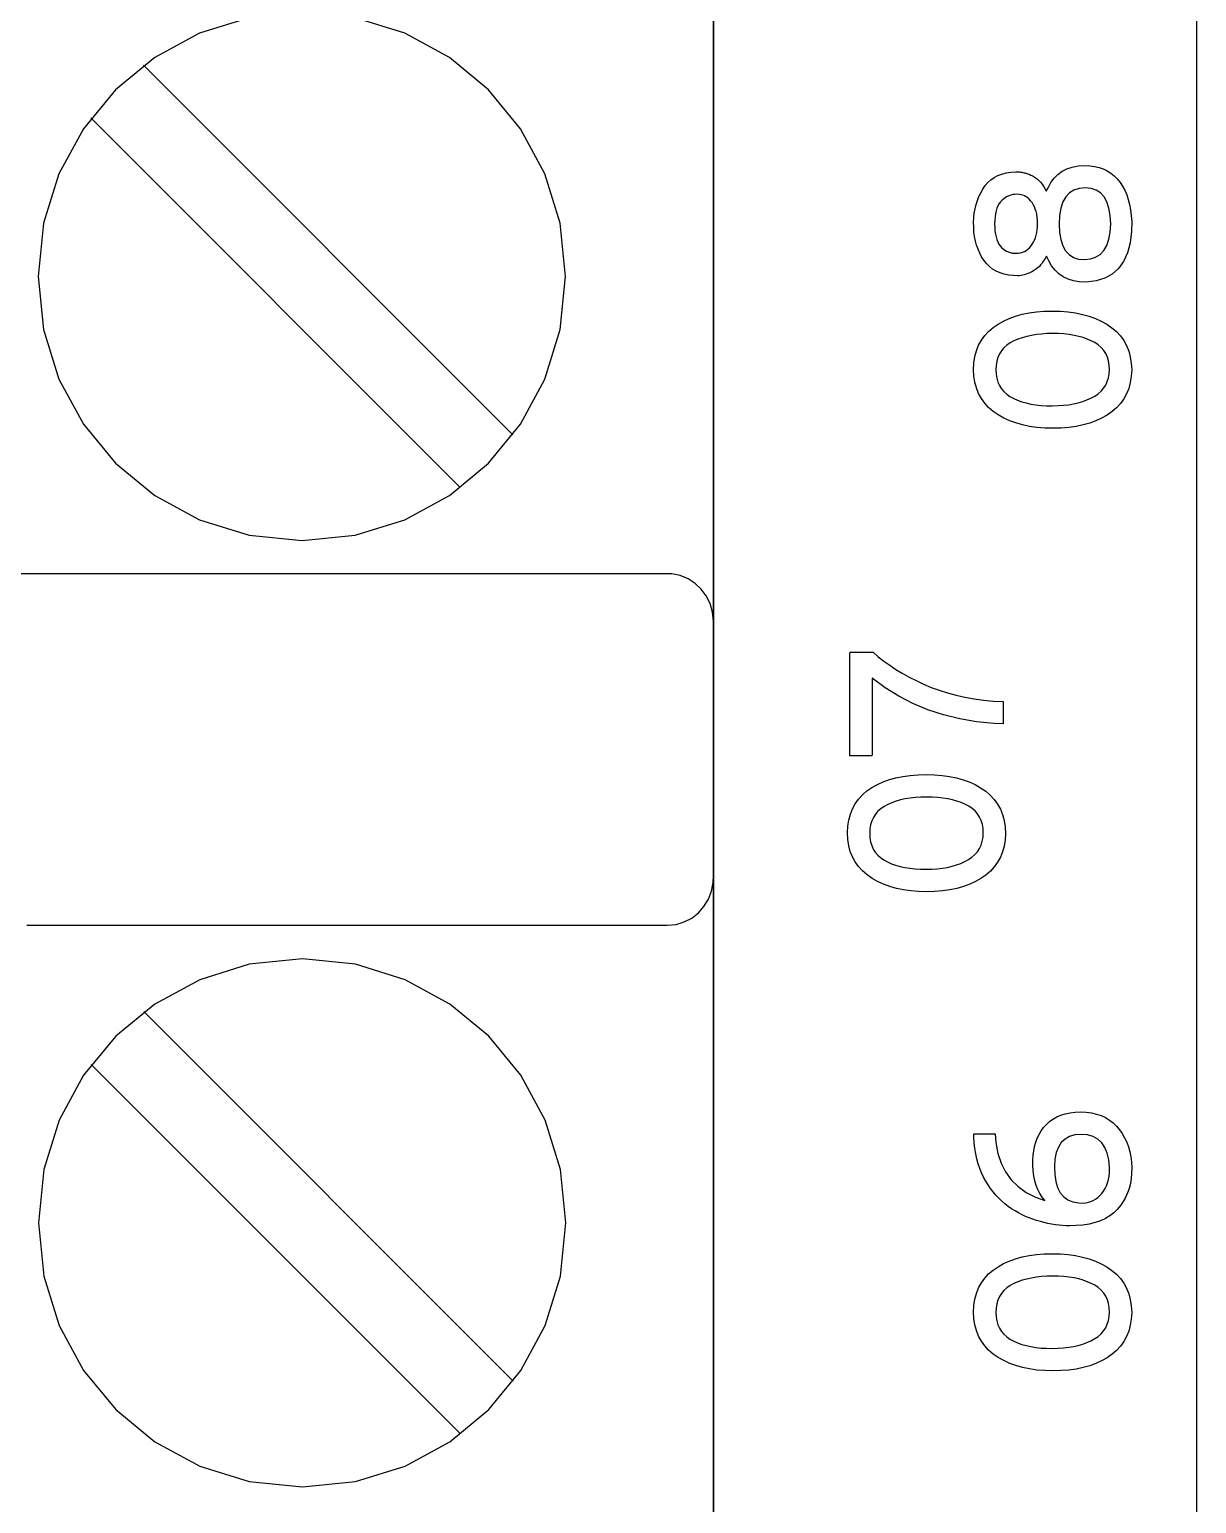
# Model space of a CAD drawing. Extents: x 1 to 47.7, y 0.2 to 35.
# Drawn here: x 37.238 to 37.978, y 4.457 to 5.392 of the extents above; entities that cross this region are included whole.
import ezdxf

# ---------------------------------------------------------------- set-up
doc = ezdxf.new("R2010")
doc.units = 0
doc.header["$MEASUREMENT"] = 0
for name, color, linetype in [('7_1__EMPTY_IO_BOARD_POSITI', 7, 'CONTINUOUS'), ('7_2___8__INDEPENDENT_INPUT', 7, 'CONTINUOUS'), ('7_3___8__OPTOISO_INDEPENDE', 7, 'CONTINUOUS'), ('7_4___24__OPTOISO_INDEPEND', 7, 'CONTINUOUS'), ('7_5___8__INDEPENDENT_INPUT', 7, 'CONTINUOUS'), ('7_6____8__INDEPENDENT_INPU', 7, 'CONTINUOUS'), ('7_7____8__OPTOISO_INDEPEND', 7, 'CONTINUOUS'), ('7_8____8__OPTOISO_INDEPEND', 7, 'CONTINUOUS'), ('8_0_____DWG', 7, 'CONTINUOUS')]:
    doc.layers.add(name, color=color, linetype=linetype)

msp = doc.modelspace()

# ---------------------------------------------------------------- linework, layer by layer
at = {"layer": '7_1__EMPTY_IO_BOARD_POSITI'}
msp.add_lwpolyline([(37.67201, 5.48173), (37.67201, 5.07482), (37.67201, 4.87496), (37.67201, 4.67911), (37.67201, 4.48851), (37.67201, 4.30439), (37.67201, 4.21513), (37.67201, 4.12795), (37.67201, 4.04301), (37.67201, 3.96044), (37.67201, 3.88041), (37.67201, 3.80307)], dxfattribs=at)
at = {"layer": '7_2___8__INDEPENDENT_INPUT'}
for points in [[(37.67212, 3.80982), (37.67212, 3.92095), (37.67212, 4.03743), (37.67212, 4.15881), (37.67212, 4.28465), (37.67212, 4.41449), (37.67212, 4.54789), (37.67212, 4.68442), (37.67212, 4.82361), (37.67212, 4.96504), (37.67212, 5.25278), (37.67212, 5.54409)], [(37.37744, 5.39922), (37.34602, 5.38947), (37.31758, 5.37404), (37.29279, 5.35361), (37.27233, 5.32886), (37.25687, 5.30045), (37.2471, 5.26905), (37.24369, 5.23536), (37.2471, 5.2016), (37.25687, 5.17017), (37.27233, 5.14173), (37.29279, 5.11695), (37.31758, 5.09651), (37.34602, 5.08108), (37.37744, 5.07133), (37.41114, 5.06793), (37.44483, 5.07133), (37.47619, 5.08108), (37.50457, 5.09651), (37.5293, 5.11695), (37.5497, 5.14173), (37.56509, 5.17017), (37.57483, 5.2016), (37.57822, 5.23536), (37.57483, 5.26905), (37.56509, 5.30045), (37.5497, 5.32886), (37.5293, 5.35361), (37.50457, 5.37404), (37.47619, 5.38947), (37.44483, 5.39922)], [(37.5448, 5.13493), (37.31053, 5.3692)], [(37.51138, 5.10151), (37.27711, 5.33578)], [(37.23653, 4.82396), (37.26625, 4.82396), (37.31803, 4.82396), (37.38383, 4.82396), (37.45565, 4.82396), (37.52546, 4.82396), (37.58525, 4.82396), (37.627, 4.82396), (37.6427, 4.82396), (37.64826, 4.8245), (37.65347, 4.82606), (37.65822, 4.82853), (37.66243, 4.83182), (37.66599, 4.83582), (37.6688, 4.84043), (37.67077, 4.84555), (37.67181, 4.85108), (37.67194, 4.85559), (37.67194, 4.86739), (37.67194, 4.88794), (37.67194, 4.91406), (37.67194, 4.94257), (37.67194, 4.97028), (37.67194, 4.99402), (37.67194, 5.01059), (37.67194, 5.01682), (37.67142, 5.02252), (37.6699, 5.02786), (37.66749, 5.03273), (37.6643, 5.03705), (37.6604, 5.0407), (37.65591, 5.04359), (37.65092, 5.04561), (37.64552, 5.04667), (37.63861, 5.04681), (37.60888, 5.04681), (37.55711, 5.04681), (37.4913, 5.04681), (37.41949, 5.04681), (37.34968, 5.04681), (37.28989, 5.04681), (37.24813, 5.04681), (37.23243, 5.04681)], [(37.54497, 4.53492), (37.31071, 4.76919)], [(37.51155, 4.5015), (37.27729, 4.73576)]]:
    msp.add_lwpolyline(points, dxfattribs=at)
msp.add_lwpolyline([(37.41132, 4.46792), (37.445, 4.47132), (37.47637, 4.48107), (37.50475, 4.4965), (37.52947, 4.51694), (37.54987, 4.54172), (37.56527, 4.57016), (37.575, 4.60159), (37.57839, 4.63534), (37.575, 4.66904), (37.56527, 4.70043), (37.54987, 4.72884), (37.52947, 4.7536), (37.50475, 4.77403), (37.47637, 4.78946), (37.445, 4.79921), (37.41132, 4.8026), (37.37761, 4.79921), (37.3462, 4.78946), (37.31776, 4.77403), (37.29297, 4.7536), (37.2725, 4.72884), (37.25705, 4.70043), (37.24728, 4.66904), (37.24387, 4.63534), (37.24728, 4.60159), (37.25705, 4.57016), (37.2725, 4.54172), (37.29297, 4.51694), (37.31776, 4.4965), (37.3462, 4.48107), (37.37761, 4.47132)], close=True, dxfattribs=at)
at = {"layer": '7_3___8__OPTOISO_INDEPENDE'}
for points in [[(37.67212, 3.80982), (37.67212, 3.92095), (37.67212, 4.03743), (37.67212, 4.15881), (37.67212, 4.28465), (37.67212, 4.41449), (37.67212, 4.54789), (37.67212, 4.68442), (37.67212, 4.82361), (37.67212, 4.96504), (37.67212, 5.25278), (37.67212, 5.54409)], [(37.37744, 5.39922), (37.34602, 5.38947), (37.31758, 5.37404), (37.29279, 5.35361), (37.27233, 5.32886), (37.25687, 5.30045), (37.2471, 5.26905), (37.24369, 5.23536), (37.2471, 5.2016), (37.25687, 5.17017), (37.27233, 5.14173), (37.29279, 5.11695), (37.31758, 5.09651), (37.34602, 5.08108), (37.37744, 5.07133), (37.41114, 5.06793), (37.44483, 5.07133), (37.47619, 5.08108), (37.50457, 5.09651), (37.5293, 5.11695), (37.5497, 5.14173), (37.56509, 5.17017), (37.57483, 5.2016), (37.57822, 5.23536), (37.57483, 5.26905), (37.56509, 5.30045), (37.5497, 5.32886), (37.5293, 5.35361), (37.50457, 5.37404), (37.47619, 5.38947), (37.44483, 5.39922)], [(37.5448, 5.13493), (37.31053, 5.3692)], [(37.51138, 5.10151), (37.27711, 5.33578)], [(37.23653, 4.82396), (37.26625, 4.82396), (37.31803, 4.82396), (37.38383, 4.82396), (37.45565, 4.82396), (37.52546, 4.82396), (37.58525, 4.82396), (37.627, 4.82396), (37.6427, 4.82396), (37.64826, 4.8245), (37.65347, 4.82606), (37.65822, 4.82853), (37.66243, 4.83182), (37.66599, 4.83582), (37.6688, 4.84043), (37.67077, 4.84555), (37.67181, 4.85108), (37.67194, 4.85559), (37.67194, 4.86739), (37.67194, 4.88794), (37.67194, 4.91406), (37.67194, 4.94257), (37.67194, 4.97028), (37.67194, 4.99402), (37.67194, 5.01059), (37.67194, 5.01682), (37.67142, 5.02252), (37.6699, 5.02786), (37.66749, 5.03273), (37.6643, 5.03705), (37.6604, 5.0407), (37.65591, 5.04359), (37.65092, 5.04561), (37.64552, 5.04667), (37.63861, 5.04681), (37.60888, 5.04681), (37.55711, 5.04681), (37.4913, 5.04681), (37.41949, 5.04681), (37.34968, 5.04681), (37.28989, 5.04681), (37.24813, 5.04681), (37.23243, 5.04681)], [(37.54497, 4.53492), (37.31071, 4.76919)], [(37.51155, 4.5015), (37.27729, 4.73576)]]:
    msp.add_lwpolyline(points, dxfattribs=at)
msp.add_lwpolyline([(37.41132, 4.46792), (37.445, 4.47132), (37.47637, 4.48107), (37.50475, 4.4965), (37.52947, 4.51694), (37.54987, 4.54172), (37.56527, 4.57016), (37.575, 4.60159), (37.57839, 4.63534), (37.575, 4.66904), (37.56527, 4.70043), (37.54987, 4.72884), (37.52947, 4.7536), (37.50475, 4.77403), (37.47637, 4.78946), (37.445, 4.79921), (37.41132, 4.8026), (37.37761, 4.79921), (37.3462, 4.78946), (37.31776, 4.77403), (37.29297, 4.7536), (37.2725, 4.72884), (37.25705, 4.70043), (37.24728, 4.66904), (37.24387, 4.63534), (37.24728, 4.60159), (37.25705, 4.57016), (37.2725, 4.54172), (37.29297, 4.51694), (37.31776, 4.4965), (37.3462, 4.48107), (37.37761, 4.47132)], close=True, dxfattribs=at)
at = {"layer": '7_4___24__OPTOISO_INDEPEND'}
for points in [[(37.67212, 3.80982), (37.67212, 3.92095), (37.67212, 4.03743), (37.67212, 4.15881), (37.67212, 4.28465), (37.67212, 4.41449), (37.67212, 4.54789), (37.67212, 4.68442), (37.67212, 4.82361), (37.67212, 4.96504), (37.67212, 5.25278), (37.67212, 5.54409)], [(37.37744, 5.39922), (37.34602, 5.38947), (37.31758, 5.37404), (37.29279, 5.35361), (37.27233, 5.32886), (37.25687, 5.30045), (37.2471, 5.26905), (37.24369, 5.23536), (37.2471, 5.2016), (37.25687, 5.17017), (37.27233, 5.14173), (37.29279, 5.11695), (37.31758, 5.09651), (37.34602, 5.08108), (37.37744, 5.07133), (37.41114, 5.06793), (37.44483, 5.07133), (37.47619, 5.08108), (37.50457, 5.09651), (37.5293, 5.11695), (37.5497, 5.14173), (37.56509, 5.17017), (37.57483, 5.2016), (37.57822, 5.23536), (37.57483, 5.26905), (37.56509, 5.30045), (37.5497, 5.32886), (37.5293, 5.35361), (37.50457, 5.37404), (37.47619, 5.38947), (37.44483, 5.39922)], [(37.5448, 5.13493), (37.31053, 5.3692)], [(37.51138, 5.10151), (37.27711, 5.33578)], [(37.23653, 4.82396), (37.26625, 4.82396), (37.31803, 4.82396), (37.38383, 4.82396), (37.45565, 4.82396), (37.52546, 4.82396), (37.58525, 4.82396), (37.627, 4.82396), (37.6427, 4.82396), (37.64826, 4.8245), (37.65347, 4.82606), (37.65822, 4.82853), (37.66243, 4.83182), (37.66599, 4.83582), (37.6688, 4.84043), (37.67077, 4.84555), (37.67181, 4.85108), (37.67194, 4.85559), (37.67194, 4.86739), (37.67194, 4.88794), (37.67194, 4.91406), (37.67194, 4.94257), (37.67194, 4.97028), (37.67194, 4.99402), (37.67194, 5.01059), (37.67194, 5.01682), (37.67142, 5.02252), (37.6699, 5.02786), (37.66749, 5.03273), (37.6643, 5.03705), (37.6604, 5.0407), (37.65591, 5.04359), (37.65092, 5.04561), (37.64552, 5.04667), (37.63861, 5.04681), (37.60888, 5.04681), (37.55711, 5.04681), (37.4913, 5.04681), (37.41949, 5.04681), (37.34968, 5.04681), (37.28989, 5.04681), (37.24813, 5.04681), (37.23243, 5.04681)], [(37.54497, 4.53492), (37.31071, 4.76919)], [(37.51155, 4.5015), (37.27729, 4.73576)]]:
    msp.add_lwpolyline(points, dxfattribs=at)
msp.add_lwpolyline([(37.41132, 4.46792), (37.445, 4.47132), (37.47637, 4.48107), (37.50475, 4.4965), (37.52947, 4.51694), (37.54987, 4.54172), (37.56527, 4.57016), (37.575, 4.60159), (37.57839, 4.63534), (37.575, 4.66904), (37.56527, 4.70043), (37.54987, 4.72884), (37.52947, 4.7536), (37.50475, 4.77403), (37.47637, 4.78946), (37.445, 4.79921), (37.41132, 4.8026), (37.37761, 4.79921), (37.3462, 4.78946), (37.31776, 4.77403), (37.29297, 4.7536), (37.2725, 4.72884), (37.25705, 4.70043), (37.24728, 4.66904), (37.24387, 4.63534), (37.24728, 4.60159), (37.25705, 4.57016), (37.2725, 4.54172), (37.29297, 4.51694), (37.31776, 4.4965), (37.3462, 4.48107), (37.37761, 4.47132)], close=True, dxfattribs=at)
at = {"layer": '7_5___8__INDEPENDENT_INPUT'}
for points in [[(37.67212, 3.80982), (37.67212, 3.92095), (37.67212, 4.03743), (37.67212, 4.15881), (37.67212, 4.28465), (37.67212, 4.41449), (37.67212, 4.54789), (37.67212, 4.68442), (37.67212, 4.82361), (37.67212, 4.96504), (37.67212, 5.25278), (37.67212, 5.54409)], [(37.37744, 5.39922), (37.34602, 5.38947), (37.31758, 5.37404), (37.29279, 5.35361), (37.27233, 5.32886), (37.25687, 5.30045), (37.2471, 5.26905), (37.24369, 5.23536), (37.2471, 5.2016), (37.25687, 5.17017), (37.27233, 5.14173), (37.29279, 5.11695), (37.31758, 5.09651), (37.34602, 5.08108), (37.37744, 5.07133), (37.41114, 5.06793), (37.44483, 5.07133), (37.47619, 5.08108), (37.50457, 5.09651), (37.5293, 5.11695), (37.5497, 5.14173), (37.56509, 5.17017), (37.57483, 5.2016), (37.57822, 5.23536), (37.57483, 5.26905), (37.56509, 5.30045), (37.5497, 5.32886), (37.5293, 5.35361), (37.50457, 5.37404), (37.47619, 5.38947), (37.44483, 5.39922)], [(37.5448, 5.13493), (37.31053, 5.3692)], [(37.51138, 5.10151), (37.27711, 5.33578)], [(37.23653, 4.82396), (37.26625, 4.82396), (37.31803, 4.82396), (37.38383, 4.82396), (37.45565, 4.82396), (37.52546, 4.82396), (37.58525, 4.82396), (37.627, 4.82396), (37.6427, 4.82396), (37.64826, 4.8245), (37.65347, 4.82606), (37.65822, 4.82853), (37.66243, 4.83182), (37.66599, 4.83582), (37.6688, 4.84043), (37.67077, 4.84555), (37.67181, 4.85108), (37.67194, 4.85559), (37.67194, 4.86739), (37.67194, 4.88794), (37.67194, 4.91406), (37.67194, 4.94257), (37.67194, 4.97028), (37.67194, 4.99402), (37.67194, 5.01059), (37.67194, 5.01682), (37.67142, 5.02252), (37.6699, 5.02786), (37.66749, 5.03273), (37.6643, 5.03705), (37.6604, 5.0407), (37.65591, 5.04359), (37.65092, 5.04561), (37.64552, 5.04667), (37.63861, 5.04681), (37.60888, 5.04681), (37.55711, 5.04681), (37.4913, 5.04681), (37.41949, 5.04681), (37.34968, 5.04681), (37.28989, 5.04681), (37.24813, 5.04681), (37.23243, 5.04681)], [(37.54497, 4.53492), (37.31071, 4.76919)], [(37.51155, 4.5015), (37.27729, 4.73576)]]:
    msp.add_lwpolyline(points, dxfattribs=at)
msp.add_lwpolyline([(37.41132, 4.46792), (37.445, 4.47132), (37.47637, 4.48107), (37.50475, 4.4965), (37.52947, 4.51694), (37.54987, 4.54172), (37.56527, 4.57016), (37.575, 4.60159), (37.57839, 4.63534), (37.575, 4.66904), (37.56527, 4.70043), (37.54987, 4.72884), (37.52947, 4.7536), (37.50475, 4.77403), (37.47637, 4.78946), (37.445, 4.79921), (37.41132, 4.8026), (37.37761, 4.79921), (37.3462, 4.78946), (37.31776, 4.77403), (37.29297, 4.7536), (37.2725, 4.72884), (37.25705, 4.70043), (37.24728, 4.66904), (37.24387, 4.63534), (37.24728, 4.60159), (37.25705, 4.57016), (37.2725, 4.54172), (37.29297, 4.51694), (37.31776, 4.4965), (37.3462, 4.48107), (37.37761, 4.47132)], close=True, dxfattribs=at)
at = {"layer": '7_6____8__INDEPENDENT_INPU'}
for points in [[(37.67212, 3.80982), (37.67212, 3.92095), (37.67212, 4.03743), (37.67212, 4.15881), (37.67212, 4.28465), (37.67212, 4.41449), (37.67212, 4.54789), (37.67212, 4.68442), (37.67212, 4.82361), (37.67212, 4.96504), (37.67212, 5.25278), (37.67212, 5.54409)], [(37.37744, 5.39922), (37.34602, 5.38947), (37.31758, 5.37404), (37.29279, 5.35361), (37.27233, 5.32886), (37.25687, 5.30045), (37.2471, 5.26905), (37.24369, 5.23536), (37.2471, 5.2016), (37.25687, 5.17017), (37.27233, 5.14173), (37.29279, 5.11695), (37.31758, 5.09651), (37.34602, 5.08108), (37.37744, 5.07133), (37.41114, 5.06793), (37.44483, 5.07133), (37.47619, 5.08108), (37.50457, 5.09651), (37.5293, 5.11695), (37.5497, 5.14173), (37.56509, 5.17017), (37.57483, 5.2016), (37.57822, 5.23536), (37.57483, 5.26905), (37.56509, 5.30045), (37.5497, 5.32886), (37.5293, 5.35361), (37.50457, 5.37404), (37.47619, 5.38947), (37.44483, 5.39922)], [(37.5448, 5.13493), (37.31053, 5.3692)], [(37.51138, 5.10151), (37.27711, 5.33578)], [(37.23653, 4.82396), (37.26625, 4.82396), (37.31803, 4.82396), (37.38383, 4.82396), (37.45565, 4.82396), (37.52546, 4.82396), (37.58525, 4.82396), (37.627, 4.82396), (37.6427, 4.82396), (37.64826, 4.8245), (37.65347, 4.82606), (37.65822, 4.82853), (37.66243, 4.83182), (37.66599, 4.83582), (37.6688, 4.84043), (37.67077, 4.84555), (37.67181, 4.85108), (37.67194, 4.85559), (37.67194, 4.86739), (37.67194, 4.88794), (37.67194, 4.91406), (37.67194, 4.94257), (37.67194, 4.97028), (37.67194, 4.99402), (37.67194, 5.01059), (37.67194, 5.01682), (37.67142, 5.02252), (37.6699, 5.02786), (37.66749, 5.03273), (37.6643, 5.03705), (37.6604, 5.0407), (37.65591, 5.04359), (37.65092, 5.04561), (37.64552, 5.04667), (37.63861, 5.04681), (37.60888, 5.04681), (37.55711, 5.04681), (37.4913, 5.04681), (37.41949, 5.04681), (37.34968, 5.04681), (37.28989, 5.04681), (37.24813, 5.04681), (37.23243, 5.04681)], [(37.54497, 4.53492), (37.31071, 4.76919)], [(37.51155, 4.5015), (37.27729, 4.73576)]]:
    msp.add_lwpolyline(points, dxfattribs=at)
msp.add_lwpolyline([(37.41132, 4.46792), (37.445, 4.47132), (37.47637, 4.48107), (37.50475, 4.4965), (37.52947, 4.51694), (37.54987, 4.54172), (37.56527, 4.57016), (37.575, 4.60159), (37.57839, 4.63534), (37.575, 4.66904), (37.56527, 4.70043), (37.54987, 4.72884), (37.52947, 4.7536), (37.50475, 4.77403), (37.47637, 4.78946), (37.445, 4.79921), (37.41132, 4.8026), (37.37761, 4.79921), (37.3462, 4.78946), (37.31776, 4.77403), (37.29297, 4.7536), (37.2725, 4.72884), (37.25705, 4.70043), (37.24728, 4.66904), (37.24387, 4.63534), (37.24728, 4.60159), (37.25705, 4.57016), (37.2725, 4.54172), (37.29297, 4.51694), (37.31776, 4.4965), (37.3462, 4.48107), (37.37761, 4.47132)], close=True, dxfattribs=at)
at = {"layer": '7_7____8__OPTOISO_INDEPEND'}
for points in [[(37.67212, 3.80982), (37.67212, 3.92095), (37.67212, 4.03743), (37.67212, 4.15881), (37.67212, 4.28465), (37.67212, 4.41449), (37.67212, 4.54789), (37.67212, 4.68442), (37.67212, 4.82361), (37.67212, 4.96504), (37.67212, 5.25278), (37.67212, 5.54409)], [(37.37744, 5.39922), (37.34602, 5.38947), (37.31758, 5.37404), (37.29279, 5.35361), (37.27233, 5.32886), (37.25687, 5.30045), (37.2471, 5.26905), (37.24369, 5.23536), (37.2471, 5.2016), (37.25687, 5.17017), (37.27233, 5.14173), (37.29279, 5.11695), (37.31758, 5.09651), (37.34602, 5.08108), (37.37744, 5.07133), (37.41114, 5.06793), (37.44483, 5.07133), (37.47619, 5.08108), (37.50457, 5.09651), (37.5293, 5.11695), (37.5497, 5.14173), (37.56509, 5.17017), (37.57483, 5.2016), (37.57822, 5.23536), (37.57483, 5.26905), (37.56509, 5.30045), (37.5497, 5.32886), (37.5293, 5.35361), (37.50457, 5.37404), (37.47619, 5.38947), (37.44483, 5.39922)], [(37.5448, 5.13493), (37.31053, 5.3692)], [(37.51138, 5.10151), (37.27711, 5.33578)], [(37.23653, 4.82396), (37.26625, 4.82396), (37.31803, 4.82396), (37.38383, 4.82396), (37.45565, 4.82396), (37.52546, 4.82396), (37.58525, 4.82396), (37.627, 4.82396), (37.6427, 4.82396), (37.64826, 4.8245), (37.65347, 4.82606), (37.65822, 4.82853), (37.66243, 4.83182), (37.66599, 4.83582), (37.6688, 4.84043), (37.67077, 4.84555), (37.67181, 4.85108), (37.67194, 4.85559), (37.67194, 4.86739), (37.67194, 4.88794), (37.67194, 4.91406), (37.67194, 4.94257), (37.67194, 4.97028), (37.67194, 4.99402), (37.67194, 5.01059), (37.67194, 5.01682), (37.67142, 5.02252), (37.6699, 5.02786), (37.66749, 5.03273), (37.6643, 5.03705), (37.6604, 5.0407), (37.65591, 5.04359), (37.65092, 5.04561), (37.64552, 5.04667), (37.63861, 5.04681), (37.60888, 5.04681), (37.55711, 5.04681), (37.4913, 5.04681), (37.41949, 5.04681), (37.34968, 5.04681), (37.28989, 5.04681), (37.24813, 5.04681), (37.23243, 5.04681)], [(37.54497, 4.53492), (37.31071, 4.76919)], [(37.51155, 4.5015), (37.27729, 4.73576)]]:
    msp.add_lwpolyline(points, dxfattribs=at)
msp.add_lwpolyline([(37.41132, 4.46792), (37.445, 4.47132), (37.47637, 4.48107), (37.50475, 4.4965), (37.52947, 4.51694), (37.54987, 4.54172), (37.56527, 4.57016), (37.575, 4.60159), (37.57839, 4.63534), (37.575, 4.66904), (37.56527, 4.70043), (37.54987, 4.72884), (37.52947, 4.7536), (37.50475, 4.77403), (37.47637, 4.78946), (37.445, 4.79921), (37.41132, 4.8026), (37.37761, 4.79921), (37.3462, 4.78946), (37.31776, 4.77403), (37.29297, 4.7536), (37.2725, 4.72884), (37.25705, 4.70043), (37.24728, 4.66904), (37.24387, 4.63534), (37.24728, 4.60159), (37.25705, 4.57016), (37.2725, 4.54172), (37.29297, 4.51694), (37.31776, 4.4965), (37.3462, 4.48107), (37.37761, 4.47132)], close=True, dxfattribs=at)
at = {"layer": '7_8____8__OPTOISO_INDEPEND'}
for points in [[(37.67212, 3.80982), (37.67212, 3.92095), (37.67212, 4.03743), (37.67212, 4.15881), (37.67212, 4.28465), (37.67212, 4.41449), (37.67212, 4.54789), (37.67212, 4.68442), (37.67212, 4.82361), (37.67212, 4.96504), (37.67212, 5.25278), (37.67212, 5.54409)], [(37.37744, 5.39922), (37.34602, 5.38947), (37.31758, 5.37404), (37.29279, 5.35361), (37.27233, 5.32886), (37.25687, 5.30045), (37.2471, 5.26905), (37.24369, 5.23536), (37.2471, 5.2016), (37.25687, 5.17017), (37.27233, 5.14173), (37.29279, 5.11695), (37.31758, 5.09651), (37.34602, 5.08108), (37.37744, 5.07133), (37.41114, 5.06793), (37.44483, 5.07133), (37.47619, 5.08108), (37.50457, 5.09651), (37.5293, 5.11695), (37.5497, 5.14173), (37.56509, 5.17017), (37.57483, 5.2016), (37.57822, 5.23536), (37.57483, 5.26905), (37.56509, 5.30045), (37.5497, 5.32886), (37.5293, 5.35361), (37.50457, 5.37404), (37.47619, 5.38947), (37.44483, 5.39922)], [(37.5448, 5.13493), (37.31053, 5.3692)], [(37.51138, 5.10151), (37.27711, 5.33578)], [(37.23653, 4.82396), (37.26625, 4.82396), (37.31803, 4.82396), (37.38383, 4.82396), (37.45565, 4.82396), (37.52546, 4.82396), (37.58525, 4.82396), (37.627, 4.82396), (37.6427, 4.82396), (37.64826, 4.8245), (37.65347, 4.82606), (37.65822, 4.82853), (37.66243, 4.83182), (37.66599, 4.83582), (37.6688, 4.84043), (37.67077, 4.84555), (37.67181, 4.85108), (37.67194, 4.85559), (37.67194, 4.86739), (37.67194, 4.88794), (37.67194, 4.91406), (37.67194, 4.94257), (37.67194, 4.97028), (37.67194, 4.99402), (37.67194, 5.01059), (37.67194, 5.01682), (37.67142, 5.02252), (37.6699, 5.02786), (37.66749, 5.03273), (37.6643, 5.03705), (37.6604, 5.0407), (37.65591, 5.04359), (37.65092, 5.04561), (37.64552, 5.04667), (37.63861, 5.04681), (37.60888, 5.04681), (37.55711, 5.04681), (37.4913, 5.04681), (37.41949, 5.04681), (37.34968, 5.04681), (37.28989, 5.04681), (37.24813, 5.04681), (37.23243, 5.04681)], [(37.54497, 4.53492), (37.31071, 4.76919)], [(37.51155, 4.5015), (37.27729, 4.73576)]]:
    msp.add_lwpolyline(points, dxfattribs=at)
msp.add_lwpolyline([(37.41132, 4.46792), (37.445, 4.47132), (37.47637, 4.48107), (37.50475, 4.4965), (37.52947, 4.51694), (37.54987, 4.54172), (37.56527, 4.57016), (37.575, 4.60159), (37.57839, 4.63534), (37.575, 4.66904), (37.56527, 4.70043), (37.54987, 4.72884), (37.52947, 4.7536), (37.50475, 4.77403), (37.47637, 4.78946), (37.445, 4.79921), (37.41132, 4.8026), (37.37761, 4.79921), (37.3462, 4.78946), (37.31776, 4.77403), (37.29297, 4.7536), (37.2725, 4.72884), (37.25705, 4.70043), (37.24728, 4.66904), (37.24387, 4.63534), (37.24728, 4.60159), (37.25705, 4.57016), (37.2725, 4.54172), (37.29297, 4.51694), (37.31776, 4.4965), (37.3462, 4.48107), (37.37761, 4.47132)], close=True, dxfattribs=at)
at = {"layer": '8_0_____DWG'}
msp.add_lwpolyline([(37.97843, 5.45498), (37.97843, 5.37917), (37.97843, 5.30409), (37.97843, 5.22974), (37.97843, 5.15615), (37.97843, 5.08332), (37.97843, 5.01126), (37.97843, 4.93999), (37.97843, 4.86952), (37.97843, 4.79986), (37.97843, 4.73102), (37.97843, 4.66302), (37.97843, 4.59586), (37.97843, 4.52956), (37.97843, 4.46413), (37.97843, 4.39958)], dxfattribs=at)
for points in [[(37.90744, 5.30566), (37.91067, 5.3055), (37.91371, 5.30509), (37.91657, 5.30441), (37.91924, 5.30348), (37.92173, 5.30229), (37.92405, 5.30084), (37.92617, 5.29914), (37.92812, 5.29718), (37.9299, 5.29496), (37.93151, 5.29254), (37.93293, 5.28993), (37.93415, 5.28712), (37.93517, 5.28412), (37.936, 5.28091), (37.93663, 5.27751), (37.93705, 5.27391), (37.93729, 5.27012), (37.93715, 5.26386), (37.93625, 5.25659), (37.93458, 5.25025), (37.93213, 5.24484), (37.92892, 5.24036), (37.92494, 5.23681), (37.92019, 5.2342), (37.91467, 5.23251), (37.90838, 5.23176), (37.90403, 5.23189), (37.90036, 5.23249), (37.89699, 5.23352), (37.89392, 5.235), (37.89115, 5.23691), (37.88868, 5.23926), (37.88651, 5.24205), (37.88464, 5.24528), (37.88316, 5.24817), (37.88233, 5.2466), (37.88145, 5.24515), (37.88052, 5.24382), (37.87954, 5.24261), (37.87851, 5.24151), (37.87742, 5.24053), (37.87628, 5.23967), (37.87509, 5.23893), (37.87387, 5.23827), (37.87267, 5.23767), (37.87149, 5.23715), (37.87033, 5.23671), (37.86919, 5.23635), (37.86806, 5.23607), (37.86696, 5.23588), (37.86587, 5.23576), (37.86479, 5.23573), (37.86223, 5.23582), (37.85922, 5.23616), (37.85641, 5.23675), (37.85379, 5.23759), (37.85135, 5.23868), (37.84911, 5.24003), (37.84706, 5.24163), (37.8452, 5.24348), (37.84353, 5.24558), (37.84212, 5.24777), (37.84089, 5.25008), (37.83982, 5.25251), (37.83893, 5.25507), (37.83821, 5.25776), (37.83765, 5.26057), (37.83727, 5.2635), (37.83707, 5.26656), (37.83703, 5.26969), (37.83716, 5.27264), (37.83747, 5.2755), (37.83795, 5.27827), (37.8386, 5.28094), (37.83942, 5.28353), (37.84041, 5.28601), (37.84157, 5.28841), (37.84291, 5.29071), (37.84442, 5.2929), (37.84613, 5.29486), (37.84804, 5.29657), (37.85016, 5.29804), (37.85248, 5.29926), (37.855, 5.30023), (37.85772, 5.30095), (37.86064, 5.30142), (37.86377, 5.30164), (37.86465, 5.30164), (37.86514, 5.30163), (37.86565, 5.30159), (37.86617, 5.30155), (37.8667, 5.30148), (37.86724, 5.30141), (37.86779, 5.30132), (37.86835, 5.30122), (37.86893, 5.3011), (37.86954, 5.30095), (37.87015, 5.30078), (37.87077, 5.30058), (37.87139, 5.30037), (37.87202, 5.30013), (37.87264, 5.29986), (37.87327, 5.29958), (37.87391, 5.29927), (37.87482, 5.29879), (37.87607, 5.29801), (37.87726, 5.29712), (37.87838, 5.29611), (37.87945, 5.295), (37.88045, 5.29378), (37.88139, 5.29245), (37.88226, 5.291), (37.88308, 5.28945), (37.8843, 5.29155), (37.88599, 5.29478), (37.88803, 5.29759), (37.89041, 5.29998), (37.89313, 5.30196), (37.89619, 5.30351), (37.8996, 5.30465), (37.90335, 5.30537)], [(37.90786, 5.29141), (37.90402, 5.29108), (37.90067, 5.29003), (37.89784, 5.28826), (37.8955, 5.28576), (37.89367, 5.28255), (37.89235, 5.2786), (37.89153, 5.27394), (37.89121, 5.26855), (37.89152, 5.26326), (37.89231, 5.25867), (37.89358, 5.25479), (37.89533, 5.25162), (37.89757, 5.24915), (37.90029, 5.24738), (37.90349, 5.24632), (37.90717, 5.24597), (37.91107, 5.24638), (37.91445, 5.24748), (37.91732, 5.24928), (37.91969, 5.25178), (37.92154, 5.25496), (37.92288, 5.25885), (37.92371, 5.26342), (37.92403, 5.26869), (37.92369, 5.27402), (37.92287, 5.27863), (37.92157, 5.28254), (37.91979, 5.28573), (37.91753, 5.28822), (37.91479, 5.28999), (37.91157, 5.29105)], [(37.86462, 5.28741), (37.86327, 5.28735), (37.86196, 5.28718), (37.8607, 5.28689), (37.85949, 5.28648), (37.85832, 5.28596), (37.8572, 5.28532), (37.85612, 5.28457), (37.8551, 5.2837), (37.85413, 5.28268), (37.85326, 5.28148), (37.8525, 5.28012), (37.85186, 5.27859), (37.85133, 5.27691), (37.85091, 5.27507), (37.8506, 5.27306), (37.8504, 5.2709), (37.85031, 5.26857), (37.8504, 5.26627), (37.85058, 5.26413), (37.85087, 5.26215), (37.85127, 5.26034), (37.85176, 5.25868), (37.85237, 5.25719), (37.85307, 5.25587), (37.85389, 5.2547), (37.85479, 5.25368), (37.85576, 5.25279), (37.85679, 5.25201), (37.85787, 5.25136), (37.859, 5.25084), (37.86019, 5.25043), (37.86143, 5.25016), (37.86273, 5.25), (37.86408, 5.24997), (37.86546, 5.25004), (37.86678, 5.25026), (37.86803, 5.25061), (37.86922, 5.25111), (37.87034, 5.25175), (37.8714, 5.25253), (37.87239, 5.25345), (37.87332, 5.25451), (37.87419, 5.2557), (37.87497, 5.25698), (37.87564, 5.25836), (37.87621, 5.25984), (37.87668, 5.26143), (37.87704, 5.26312), (37.8773, 5.26492), (37.87746, 5.26682), (37.87751, 5.26883), (37.87746, 5.27091), (37.8773, 5.27288), (37.87703, 5.27472), (37.87665, 5.27644), (37.87617, 5.27804), (37.87558, 5.27952), (37.87488, 5.28088), (37.87407, 5.28211), (37.87321, 5.28323), (37.87232, 5.28421), (37.87138, 5.28506), (37.87039, 5.28577), (37.86934, 5.28636), (37.86824, 5.28682), (37.86709, 5.28715), (37.86588, 5.28734)], [(37.887, 5.21335), (37.89215, 5.21322), (37.89706, 5.21283), (37.90173, 5.21218), (37.90616, 5.21127), (37.91035, 5.2101), (37.9143, 5.20867), (37.91802, 5.20698), (37.9215, 5.20503), (37.92473, 5.20281), (37.92761, 5.20033), (37.93012, 5.19761), (37.93225, 5.19464), (37.93401, 5.19143), (37.9354, 5.18797), (37.93642, 5.18425), (37.93706, 5.1803), (37.93732, 5.17609), (37.93706, 5.17193), (37.93642, 5.16801), (37.93542, 5.16434), (37.93404, 5.16091), (37.9323, 5.15772), (37.93019, 5.15478), (37.9277, 5.15208), (37.92485, 5.14963), (37.92167, 5.14742), (37.91824, 5.14547), (37.91457, 5.14378), (37.91065, 5.14234), (37.90647, 5.14117), (37.90205, 5.14026), (37.89737, 5.13961), (37.89245, 5.13922), (37.88727, 5.13909), (37.88211, 5.13922), (37.87719, 5.13962), (37.87251, 5.14028), (37.86807, 5.14121), (37.86387, 5.1424), (37.85991, 5.14385), (37.85619, 5.14556), (37.85271, 5.14754), (37.84947, 5.14978), (37.84658, 5.15226), (37.84408, 5.15498), (37.84195, 5.15794), (37.8402, 5.16115), (37.83884, 5.16459), (37.83785, 5.16827), (37.83725, 5.17219), (37.83702, 5.17635), (37.83727, 5.18055), (37.83789, 5.18451), (37.83888, 5.18821), (37.84023, 5.19166), (37.84196, 5.19486), (37.84406, 5.19781), (37.84653, 5.2005), (37.84937, 5.20295), (37.85255, 5.20513), (37.85599, 5.20706), (37.85968, 5.20873), (37.86361, 5.21014), (37.8678, 5.2113), (37.87222, 5.2122), (37.8769, 5.21284), (37.88183, 5.21322)], [(37.88727, 5.19911), (37.88366, 5.19904), (37.88019, 5.19882), (37.87688, 5.19846), (37.87372, 5.19795), (37.87071, 5.19729), (37.86785, 5.19649), (37.86515, 5.19554), (37.8626, 5.19445), (37.86023, 5.19319), (37.85812, 5.19173), (37.85629, 5.19007), (37.85474, 5.18823), (37.85346, 5.18619), (37.85246, 5.18395), (37.85174, 5.18153), (37.8513, 5.17891), (37.85113, 5.17609), (37.85129, 5.17332), (37.85173, 5.17074), (37.85245, 5.16835), (37.85343, 5.16615), (37.85469, 5.16414), (37.85622, 5.16232), (37.85803, 5.16069), (37.86011, 5.15925), (37.86244, 5.15798), (37.86493, 5.15686), (37.8676, 5.15589), (37.87042, 5.15508), (37.87341, 5.15443), (37.87657, 5.15392), (37.87988, 5.15357), (37.88336, 5.15338), (37.887, 5.15333), (37.8906, 5.15341), (37.89405, 5.15364), (37.89733, 5.15402), (37.90046, 5.15455), (37.90344, 5.15524), (37.90626, 5.15608), (37.90892, 5.15707), (37.91143, 5.15822), (37.91382, 5.15951), (37.91599, 5.16097), (37.91788, 5.16261), (37.91949, 5.16443), (37.92081, 5.16644), (37.92184, 5.16864), (37.92259, 5.17103), (37.92305, 5.1736), (37.92322, 5.17635), (37.92305, 5.17916), (37.92259, 5.18178), (37.92186, 5.1842), (37.92084, 5.18642), (37.91954, 5.18844), (37.91796, 5.19027), (37.91609, 5.1919), (37.91394, 5.19334), (37.91158, 5.19457), (37.9091, 5.19563), (37.90647, 5.19656), (37.90367, 5.19734), (37.90071, 5.19797), (37.89759, 5.19847), (37.89431, 5.19883), (37.89087, 5.19904)], [(37.77327, 4.9971), (37.77659, 4.99423), (37.78011, 4.99146), (37.78381, 4.98879), (37.78771, 4.98621), (37.7918, 4.98374), (37.79609, 4.98136), (37.80057, 4.97908), (37.80525, 4.9769), (37.81014, 4.97481), (37.81522, 4.97292), (37.82049, 4.97124), (37.82592, 4.96978), (37.83154, 4.96853), (37.83733, 4.96751), (37.84329, 4.9667), (37.84943, 4.96611), (37.85574, 4.96574), (37.85574, 4.96519), (37.85574, 4.96375), (37.85574, 4.96167), (37.85574, 4.95925), (37.85574, 4.95676), (37.85574, 4.95448), (37.85574, 4.95268), (37.85574, 4.95165), (37.85002, 4.95181), (37.8389, 4.95293), (37.82819, 4.95477), (37.8179, 4.95731), (37.80802, 4.96057), (37.79856, 4.96453), (37.78951, 4.9692), (37.78088, 4.97458), (37.77266, 4.98067), (37.77266, 4.97878), (37.77266, 4.97376), (37.77266, 4.96657), (37.77266, 4.95817), (37.77266, 4.94954), (37.77266, 4.94162), (37.77266, 4.9354), (37.77266, 4.93182), (37.77252, 4.93133), (37.7715, 4.93133), (37.76972, 4.93133), (37.76746, 4.93133), (37.76499, 4.93133), (37.76259, 4.93133), (37.76053, 4.93133), (37.7591, 4.93133), (37.75856, 4.93133), (37.75856, 4.93385), (37.75856, 4.94054), (37.75856, 4.95012), (37.75856, 4.96131), (37.75856, 4.97283), (37.75856, 4.98338), (37.75856, 4.99168), (37.75856, 4.99644), (37.75871, 4.9971), (37.75977, 4.9971), (37.76163, 4.9971), (37.76399, 4.9971), (37.76657, 4.9971), (37.76907, 4.9971), (37.77121, 4.9971), (37.77271, 4.9971)], [(37.80698, 4.91949), (37.81213, 4.91936), (37.81703, 4.91897), (37.8217, 4.91832), (37.82613, 4.91741), (37.83033, 4.91624), (37.83428, 4.9148), (37.838, 4.91311), (37.84148, 4.91116), (37.84471, 4.90894), (37.84759, 4.90647), (37.8501, 4.90375), (37.85223, 4.90078), (37.85399, 4.89757), (37.85538, 4.89411), (37.85639, 4.8904), (37.85703, 4.88644), (37.8573, 4.88223), (37.85703, 4.87807), (37.8564, 4.87415), (37.85539, 4.87048), (37.85402, 4.86705), (37.85227, 4.86387), (37.85016, 4.86092), (37.84768, 4.85823), (37.84483, 4.85578), (37.84164, 4.85357), (37.83822, 4.85162), (37.83455, 4.84993), (37.83062, 4.84849), (37.82645, 4.84732), (37.82202, 4.84641), (37.81735, 4.84576), (37.81243, 4.84537), (37.80725, 4.84524), (37.80209, 4.84537), (37.79717, 4.84577), (37.79249, 4.84643), (37.78805, 4.84735), (37.78385, 4.84854), (37.77989, 4.84999), (37.77617, 4.8517), (37.77269, 4.85368), (37.76945, 4.85592), (37.76656, 4.8584), (37.76405, 4.86112), (37.76193, 4.86409), (37.76018, 4.86729), (37.75881, 4.87073), (37.75783, 4.87441), (37.75722, 4.87834), (37.757, 4.8825), (37.75725, 4.8867), (37.75786, 4.89065), (37.75885, 4.89435), (37.76021, 4.8978), (37.76194, 4.901), (37.76404, 4.90395), (37.76651, 4.90665), (37.76934, 4.90909), (37.77253, 4.91128), (37.77597, 4.9132), (37.77966, 4.91487), (37.78359, 4.91628), (37.78777, 4.91743), (37.7922, 4.91833), (37.79688, 4.91897), (37.8018, 4.91936)], [(37.80725, 4.90526), (37.80363, 4.90519), (37.80017, 4.90497), (37.79685, 4.90461), (37.79369, 4.9041), (37.79068, 4.90344), (37.78783, 4.90264), (37.78513, 4.90169), (37.78258, 4.9006), (37.7802, 4.89934), (37.77809, 4.89788), (37.77626, 4.89622), (37.77471, 4.89437), (37.77344, 4.89233), (37.77244, 4.89009), (37.77172, 4.88766), (37.77127, 4.88504), (37.7711, 4.88223), (37.77127, 4.87946), (37.77171, 4.87688), (37.77242, 4.87449), (37.77341, 4.87229), (37.77467, 4.87028), (37.7762, 4.86846), (37.778, 4.86683), (37.78008, 4.86538), (37.78241, 4.86412), (37.78491, 4.863), (37.78757, 4.86204), (37.7904, 4.86123), (37.79339, 4.86057), (37.79654, 4.86006), (37.79986, 4.85971), (37.80334, 4.85951), (37.80698, 4.85947), (37.81058, 4.85955), (37.81402, 4.85978), (37.81731, 4.86016), (37.82044, 4.86069), (37.82342, 4.86138), (37.82624, 4.86222), (37.8289, 4.86322), (37.83141, 4.86436), (37.8338, 4.86565), (37.83597, 4.86711), (37.83786, 4.86875), (37.83947, 4.87058), (37.84078, 4.87259), (37.84182, 4.87479), (37.84256, 4.87718), (37.84302, 4.87975), (37.84319, 4.8825), (37.84302, 4.88531), (37.84257, 4.88793), (37.84184, 4.89035), (37.84082, 4.89257), (37.83952, 4.89459), (37.83793, 4.89642), (37.83607, 4.89805), (37.83392, 4.89949), (37.83156, 4.90072), (37.82908, 4.90178), (37.82644, 4.90271), (37.82364, 4.90349), (37.82068, 4.90412), (37.81756, 4.90462), (37.81429, 4.90498), (37.81085, 4.90519)], [(37.90493, 4.70565), (37.90848, 4.70545), (37.91183, 4.70499), (37.91497, 4.70427), (37.91791, 4.70328), (37.92065, 4.70202), (37.92318, 4.70049), (37.92551, 4.6987), (37.92764, 4.69665), (37.92957, 4.69434), (37.93131, 4.69185), (37.93283, 4.68922), (37.93413, 4.68643), (37.9352, 4.68349), (37.93606, 4.68039), (37.9367, 4.67714), (37.93711, 4.67374), (37.93731, 4.67019), (37.93728, 4.66668), (37.937, 4.66336), (37.93649, 4.66018), (37.93573, 4.65714), (37.93472, 4.65423), (37.93347, 4.65145), (37.93198, 4.64881), (37.93024, 4.6463), (37.92826, 4.64392), (37.92603, 4.64169), (37.9235, 4.63973), (37.92067, 4.63803), (37.91754, 4.6366), (37.91412, 4.63543), (37.91039, 4.63453), (37.90637, 4.6339), (37.90206, 4.63353), (37.89802, 4.63342), (37.89577, 4.63348), (37.89349, 4.63362), (37.8912, 4.63383), (37.88888, 4.63413), (37.88654, 4.6345), (37.88418, 4.63495), (37.88179, 4.63548), (37.87938, 4.63609), (37.87697, 4.63677), (37.87462, 4.63755), (37.87229, 4.63843), (37.87, 4.6394), (37.86773, 4.64046), (37.8655, 4.64162), (37.8633, 4.64288), (37.86112, 4.64423), (37.85898, 4.64568), (37.8569, 4.6473), (37.85491, 4.64904), (37.853, 4.65089), (37.85118, 4.65285), (37.84944, 4.65492), (37.84778, 4.65711), (37.84621, 4.6594), (37.84472, 4.6618), (37.84332, 4.66432), (37.84205, 4.66699), (37.84091, 4.66981), (37.83992, 4.67277), (37.83907, 4.67588), (37.83837, 4.67913), (37.8378, 4.68252), (37.83739, 4.68607), (37.83711, 4.68975), (37.83713, 4.6918), (37.83805, 4.6918), (37.8397, 4.6918), (37.84181, 4.6918), (37.84414, 4.6918), (37.84645, 4.6918), (37.84848, 4.6918), (37.84998, 4.6918), (37.85069, 4.6918), (37.85117, 4.68615), (37.85243, 4.67935), (37.85447, 4.67317), (37.85728, 4.66761), (37.86086, 4.66266), (37.86522, 4.65834), (37.87035, 4.65463), (37.87626, 4.65154), (37.88225, 4.64939), (37.88058, 4.65152), (37.87911, 4.65383), (37.87785, 4.65634), (37.87679, 4.65905), (37.87594, 4.66194), (37.8753, 4.66503), (37.87486, 4.66831), (37.87463, 4.67178), (37.87461, 4.67519), (37.87478, 4.67816), (37.87514, 4.68102), (37.8757, 4.68376), (37.87646, 4.68638), (37.8774, 4.68889), (37.87854, 4.69129), (37.87988, 4.69357), (37.88141, 4.69573), (37.88316, 4.69775), (37.88514, 4.69955), (37.88734, 4.70111), (37.88974, 4.70245), (37.89236, 4.70355), (37.89518, 4.70442), (37.89822, 4.70506), (37.90147, 4.70547)], [(37.90521, 4.69141), (37.9013, 4.69104), (37.89791, 4.69004), (37.89503, 4.68843), (37.89266, 4.68619), (37.8908, 4.68334), (37.88945, 4.67986), (37.88862, 4.67577), (37.8883, 4.67105), (37.88846, 4.66597), (37.88912, 4.66147), (37.89029, 4.65761), (37.89197, 4.65439), (37.89416, 4.65181), (37.89686, 4.64986), (37.90006, 4.64856), (37.90378, 4.64789), (37.90647, 4.64783), (37.90819, 4.64801), (37.90983, 4.64835), (37.91141, 4.64886), (37.91292, 4.64953), (37.91436, 4.65037), (37.91574, 4.65137), (37.91704, 4.65254), (37.9183, 4.65387), (37.91945, 4.65535), (37.92045, 4.65698), (37.9213, 4.65875), (37.92199, 4.66067), (37.92253, 4.66274), (37.92291, 4.66495), (37.92314, 4.66731), (37.92319, 4.67037), (37.92277, 4.67527), (37.92182, 4.67953), (37.92035, 4.68313), (37.91836, 4.68609), (37.91585, 4.68839), (37.91282, 4.69005), (37.90927, 4.69105)], [(37.887, 4.61572), (37.89215, 4.61559), (37.89706, 4.6152), (37.90173, 4.61455), (37.90616, 4.61364), (37.91035, 4.61247), (37.9143, 4.61104), (37.91802, 4.60935), (37.9215, 4.6074), (37.92473, 4.60518), (37.92761, 4.60271), (37.93012, 4.59998), (37.93225, 4.59702), (37.93401, 4.5938), (37.9354, 4.59034), (37.93642, 4.58663), (37.93706, 4.58267), (37.93732, 4.57846), (37.93706, 4.5743), (37.93642, 4.57038), (37.93542, 4.56671), (37.93404, 4.56328), (37.9323, 4.56009), (37.93019, 4.55715), (37.9277, 4.55445), (37.92485, 4.552), (37.92167, 4.54979), (37.91824, 4.54784), (37.91457, 4.54615), (37.91065, 4.54472), (37.90647, 4.54354), (37.90205, 4.54263), (37.89737, 4.54198), (37.89245, 4.54159), (37.88727, 4.54146), (37.88211, 4.5416), (37.87719, 4.54199), (37.87251, 4.54265), (37.86807, 4.54358), (37.86387, 4.54477), (37.85991, 4.54622), (37.85619, 4.54793), (37.85271, 4.54991), (37.84947, 4.55215), (37.84658, 4.55463), (37.84408, 4.55735), (37.84195, 4.56031), (37.8402, 4.56352), (37.83884, 4.56696), (37.83785, 4.57064), (37.83725, 4.57456), (37.83702, 4.57872), (37.83727, 4.58292), (37.83789, 4.58688), (37.83888, 4.59058), (37.84023, 4.59403), (37.84196, 4.59723), (37.84406, 4.60018), (37.84653, 4.60287), (37.84937, 4.60532), (37.85255, 4.6075), (37.85599, 4.60943), (37.85968, 4.6111), (37.86361, 4.61251), (37.8678, 4.61367), (37.87222, 4.61457), (37.8769, 4.61521), (37.88183, 4.61559)], [(37.88727, 4.60148), (37.88366, 4.60141), (37.88019, 4.60119), (37.87688, 4.60083), (37.87372, 4.60032), (37.87071, 4.59966), (37.86785, 4.59886), (37.86515, 4.59791), (37.8626, 4.59682), (37.86023, 4.59556), (37.85812, 4.5941), (37.85629, 4.59244), (37.85474, 4.5906), (37.85346, 4.58856), (37.85246, 4.58632), (37.85174, 4.5839), (37.8513, 4.58128), (37.85113, 4.57846), (37.85129, 4.5757), (37.85173, 4.57312), (37.85245, 4.57072), (37.85343, 4.56852), (37.85469, 4.56651), (37.85622, 4.56469), (37.85803, 4.56306), (37.86011, 4.56162), (37.86244, 4.56035), (37.86493, 4.55923), (37.8676, 4.55827), (37.87042, 4.55745), (37.87341, 4.5568), (37.87657, 4.55629), (37.87988, 4.55594), (37.88336, 4.55575), (37.887, 4.5557), (37.8906, 4.55578), (37.89405, 4.55601), (37.89733, 4.55639), (37.90046, 4.55692), (37.90344, 4.55761), (37.90626, 4.55845), (37.90892, 4.55945), (37.91143, 4.56059), (37.91382, 4.56188), (37.91599, 4.56334), (37.91788, 4.56498), (37.91949, 4.5668), (37.92081, 4.56882), (37.92184, 4.57101), (37.92259, 4.5734), (37.92305, 4.57597), (37.92322, 4.57872), (37.92305, 4.58153), (37.92259, 4.58415), (37.92186, 4.58657), (37.92084, 4.58879), (37.91954, 4.59081), (37.91796, 4.59264), (37.91609, 4.59427), (37.91394, 4.59571), (37.91158, 4.59694), (37.9091, 4.598), (37.90647, 4.59893), (37.90367, 4.59971), (37.90071, 4.60035), (37.89759, 4.60084), (37.89431, 4.6012), (37.89087, 4.60141)]]:
    msp.add_lwpolyline(points, close=True, dxfattribs=at)

doc.saveas('drawing.dxf')
